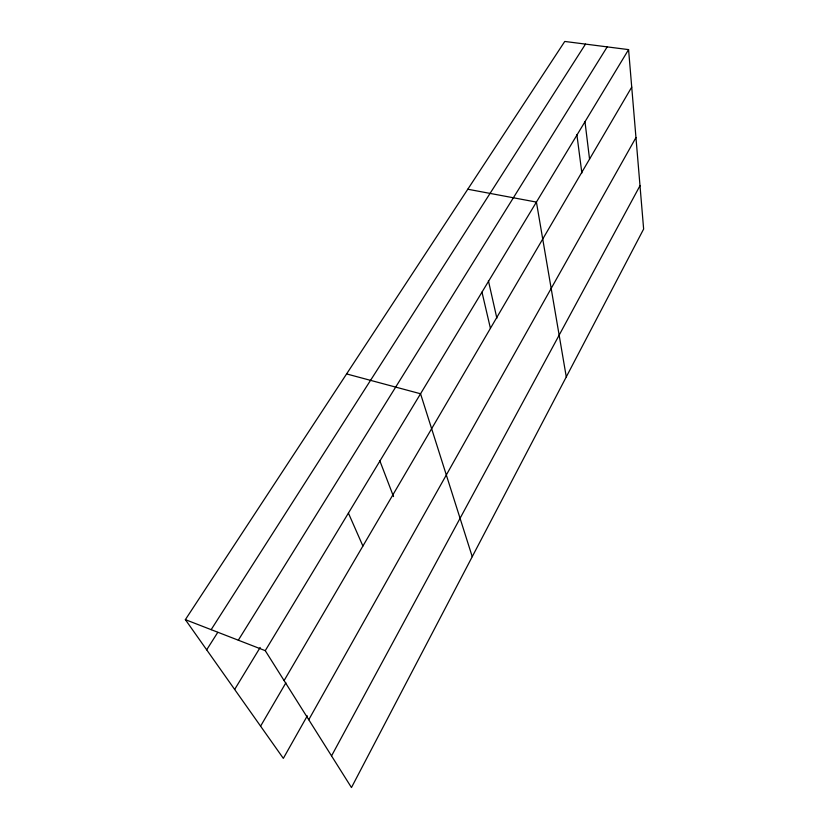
<?xml version="1.0" encoding="UTF-8"?>
<svg xmlns="http://www.w3.org/2000/svg" width="829" height="829" viewBox="0 0 829 829"><rect width="100%" height="100%" fill="white"/><g stroke="black" fill="none" stroke-linecap="round" stroke-linejoin="round"><path stroke-width="1.24" d="M331.538 755.903L639.998 185.696M308.761 719.727L635.957 137.573M307.31 715.841L283.331 758.369L185.364 619.646L564.756 41.45L628.579 49.616L643.636 229.042L351.465 787.55L265.259 650.661L185.364 619.646M260.586 726.152L285.881 682.837M284.098 680.578L631.729 87.097M265.259 650.661L628.579 49.616M234.659 689.438L260.182 647.459M238.317 640.195L607.201 46.88M206.68 649.822L217.758 632.382M211.157 629.657L585.502 44.103M467.794 189.23L536.415 202.089L566.28 376.905M346.595 373.931L420.552 393.765L472.24 556.673M348.408 513.099L362.905 546.031M379.755 460.592L393.526 496.581M481.981 292.14L490.426 328.325M488.405 280.72L496.861 318.212M576.86 134.495L581.865 173.012M584.984 121.749L589.554 159.085"/></g></svg>
